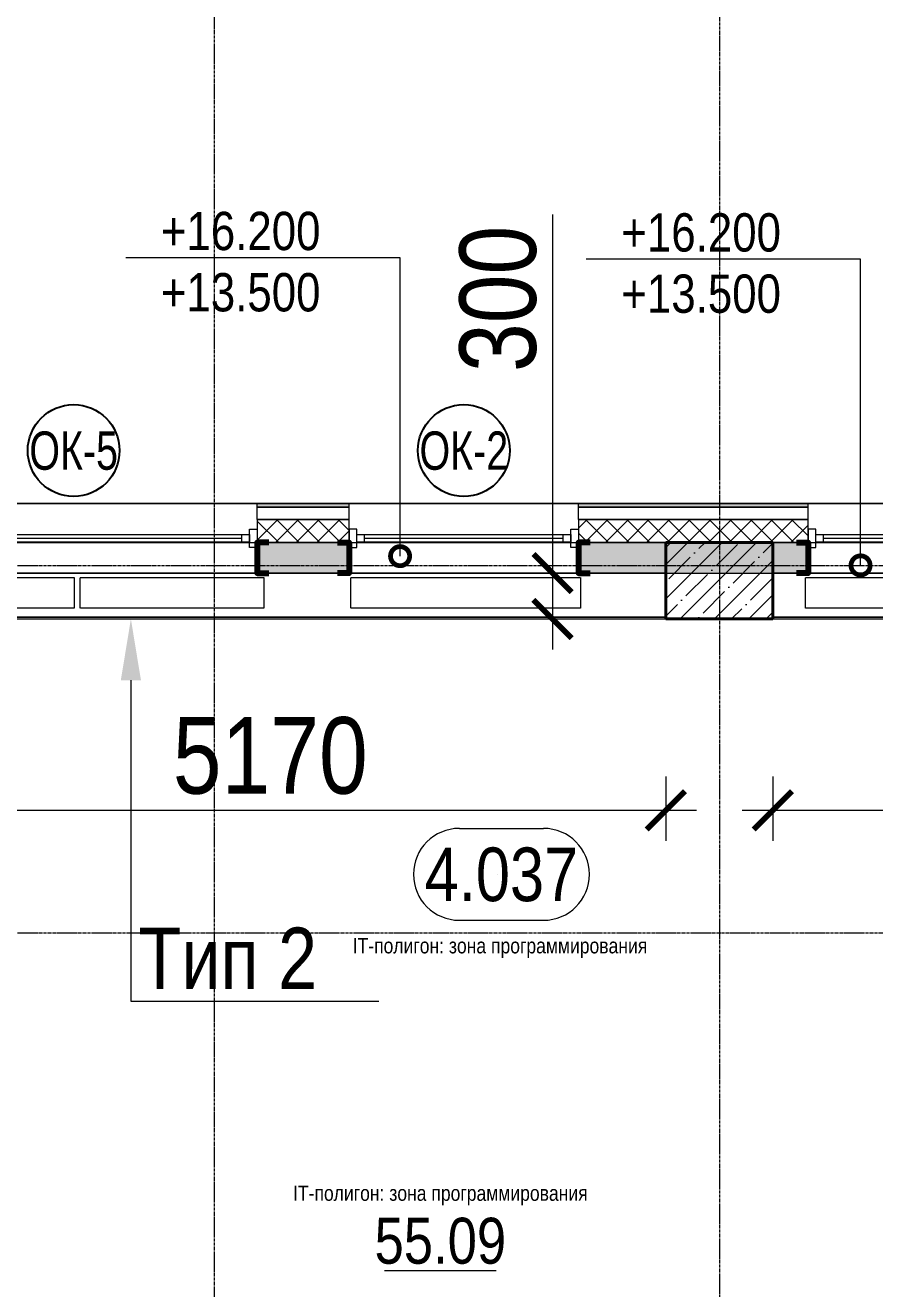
# Model space of a CAD drawing. Header units: millimetres. Extents: x -231292 to 573618, y -153144 to 564035.
# Drawn here: x 128392 to 133944, y 452377 to 460630 of the extents above; entities that cross this region are included whole.
import ezdxf
from ezdxf import colors
from ezdxf.entities.mleader import LeaderData, LeaderLine
from ezdxf.enums import TextEntityAlignment as Align
from ezdxf.math import Vec2, Vec3

# ---------------------------------------------------------------- set-up
doc = ezdxf.new("R2010")
doc.units = ezdxf.units.MM
doc.linetypes.add('CENTER2', pattern=[28.575, 19.05, -3.175, 3.175, -3.175])
doc.linetypes.add('HIDDEN2', pattern=[4.7625, 3.175, -1.5875])
doc.layers.get('0').update_dxf_attribs({"color": 250})
doc.layers.get('Defpoints').update_dxf_attribs({"color": 250})
for name, color, linetype, lineweight in [('A-AREA', 250, 'Continuous', 15), ('A-Wall_Материал_Газоблок_Контур', 250, 'Continuous', 0), ('АР_Area', 250, 'Continuous', 5), ('АР_Колонны', 250, 'Continuous', 35), ('АР_Окна', 250, 'Continuous', 5), ('АР_Окна марка', 250, 'Continuous', 9), ('АР_Отопительные приборы', 250, 'HIDDEN2', 0), ('АР_площадь пом', 250, 'Continuous', 5), ('АР_Размеры обшивки', 250, 'Continuous', 5), ('АР_Стены ЖБ', 250, 'Continuous', 35), ('АР_Стены ПЕНОблок', 250, 'Continuous', 20), ('АР_Тонкая', 250, 'Continuous', 5), ('АР_Утеплитель', 250, 'Continuous', 0), ('АР_Штриховка', 250, 'Continuous', 0), ('Зашивка радиаторов тип 2 (файерборд 2 слоя_керамогранит)', 250, 'Continuous', 0), ('КМ_Фахверки', 250, 'Continuous', 80), ('Марка окна', 250, 'Continuous', 0), ('Размеры зашивки ГКЛ', 250, 'Continuous', 0), ('РД_Оси_100', 250, 'Continuous', 0)]:
    doc.layers.add(name, color=color, linetype=linetype, lineweight=lineweight)
doc.layers.add('АР_Делит', color=250, linetype='Continuous', lineweight=0, plot=False)
doc.styles.add('Arial_09', font='ARIALN.TTF', dxfattribs={"width": 0.9})
doc.styles.add('Isocpeur3', font='isocpeur.ttf')
doc.styles.add('style1', font='ARIALN.TTF')
doc.dimstyles.new('Dim200_ареал', dxfattribs={"dimscale": 100, "dimtxt": 5, "dimasz": 2.5, "dimexe": 2, "dimexo": 2, "dimgap": 1, "dimtad": 1, "dimzin": 12, "dimdsep": 46, "dimtxsty": 'style1', "dimblk": 'ARCHTICK', "dimcen": 3, "dimdle": 2, "dimclrd": 256, "dimclre": 256, "dimaunit": 1, "dimadec": 0, "dimazin": 3, "dimtfac": 1, "dimtmove": 1, "dimatfit": 3, "dimldrblk": 'OPEN30', "dimfxl": 5, "dimfxlon": 1, "dimtolj": 1, "dimtzin": 0, "dimlwd": 9, "dimlwe": 9, "dimarcsym": 0})

# ---------------------------------------------------------------- blocks, each defined once
blk = doc.blocks.new('_DotSmall')
at = {"color": 0, "linetype": 'ByBlock', "const_width": 0.5}
blk.add_lwpolyline([(-0.0625, 0, 1), (0.0625, 0, 1)], format="xyb", close=True, dxfattribs=at)
blk = doc.blocks.new('Ф_пеноблок 200')
at = {"layer": 'КМ_Фахверки'}
blk.add_lwpolyline([(0, -75), (0, 0), (200, 0), (200, -75)], dxfattribs=at)
blk = doc.blocks.new('СОШ_2200_АР_ОСИ_М100_28.05.24')
at = {"layer": 'РД_Оси_100', "linetype": 'CENTER2'}
for p, q in [((79200, -6155), (79200, 139938.679)), ((-5954.958, 90900), (119910, 90900)), ((-5954.958, 88500), (119910, 88500))]:
    blk.add_line(p, q, dxfattribs=at)
blk.add_lwpolyline([(82500, 139938.679), (82500, -6155)], dxfattribs=at)
blk = doc.blocks.new('Bottom_L_1200')
at = {"layer": 'АР_Отопительные приборы'}
blk.add_lwpolyline([(600, -100), (-600, -100), (-600, 100), (600, 100)], close=True, dxfattribs=at)
blk = doc.blocks.new('Bottom_L_1500')
at = {"layer": 'АР_Отопительные приборы'}
blk.add_lwpolyline([(750, -100), (-750, -100), (-750, 100), (750, 100)], close=True, dxfattribs=at)
blk = doc.blocks.new('_ArchTick')
at = {"color": 0, "linetype": 'ByBlock', "const_width": 0.15}
blk.add_lwpolyline([(-0.5, -0.5), (0.5, 0.5)], dxfattribs=at)
blk = doc.blocks.new('*D1058')
at = {"layer": 'Defpoints', "color": 0, "transparency": 16777216}
for p in [(133278.8, 455922.8), (138578.8, 455922.8), (138578.8, 455501.8)]:
    blk.add_point(p, dxfattribs=at)
at = {"layer": 'АР_Размеры обшивки', "lineweight": 9, "transparency": 16777216}
for p, q in [((133278.8, 455722.8), (133278.8, 455301.8)), ((138578.8, 455722.8), (138578.8, 455301.8)), ((133078.8, 455501.8), (138778.8, 455501.8))]:
    blk.add_line(p, q, dxfattribs=at)
at = {"layer": 'АР_Размеры обшивки', "lineweight": 9, "transparency": 16777216, "xscale": 250, "yscale": 250, "zscale": 250, "rotation": 180}
blk.add_blockref('_ArchTick', (133278.8, 455501.8), dxfattribs=at)
at = {"layer": 'АР_Размеры обшивки', "lineweight": 9, "transparency": 16777216, "xscale": 250, "yscale": 250, "zscale": 250}
blk.add_blockref('_ArchTick', (138578.8, 455501.8), dxfattribs=at)
at = {"layer": 'АР_Размеры обшивки', "color": 0, "transparency": 16777216, "insert": (135928.8, 455857), "char_height": 500, "attachment_point": 5, "style": 'style1'}
blk.add_mtext('\\A1;5300', dxfattribs=at)
blk = doc.blocks.new('_Open30')
at = {"color": 0, "linetype": 'ByBlock', "lineweight": -2}
for p, q in [((-1, 0.268), (0, 0)), ((0, 0), (-1, -0.268)), ((0, 0), (-1, 0))]:
    blk.add_line(p, q, dxfattribs=at)
blk = doc.blocks.new('*D1059')
at = {"layer": 'Defpoints', "color": 0, "transparency": 16777216}
for p in [(127408.8, 455932.8), (132578.8, 455922.8), (132578.8, 455501.8)]:
    blk.add_point(p, dxfattribs=at)
at = {"layer": 'АР_Размеры обшивки', "lineweight": 9, "transparency": 16777216}
for p, q in [((127408.8, 455732.8), (127408.8, 455301.8)), ((132578.8, 455722.8), (132578.8, 455301.8)), ((127208.8, 455501.8), (132778.8, 455501.8))]:
    blk.add_line(p, q, dxfattribs=at)
at = {"layer": 'АР_Размеры обшивки', "lineweight": 9, "transparency": 16777216, "xscale": 250, "yscale": 250, "zscale": 250, "rotation": 180}
blk.add_blockref('_ArchTick', (127408.8, 455501.8), dxfattribs=at)
at = {"layer": 'АР_Размеры обшивки', "lineweight": 9, "transparency": 16777216, "xscale": 250, "yscale": 250, "zscale": 250}
blk.add_blockref('_ArchTick', (132578.8, 455501.8), dxfattribs=at)
at = {"layer": 'АР_Размеры обшивки', "color": 0, "transparency": 16777216, "insert": (129993.8, 455857), "char_height": 500, "attachment_point": 5, "style": 'style1'}
blk.add_mtext('\\A1;5170', dxfattribs=at)
blk = doc.blocks.new('*D956')
at = {"layer": 'Defpoints', "color": 0, "transparency": 16777216}
for p in [(131583.3, 457051.8), (131583.3, 456751.8), (131838.7, 456751.8)]:
    blk.add_point(p, dxfattribs=at)
at = {"layer": 'АР_Размеры обшивки', "lineweight": 9, "transparency": 16777216}
for p, q in [((131838.7, 459394.8), (131838.7, 457051.8)), ((131838.7, 457251.8), (131838.7, 456551.8)), ((131783.3, 457051.8), (132038.7, 457051.8)), ((131783.3, 456751.8), (132038.7, 456751.8))]:
    blk.add_line(p, q, dxfattribs=at)
at = {"layer": 'АР_Размеры обшивки', "lineweight": 9, "transparency": 16777216, "xscale": 250, "yscale": 250, "zscale": 250}
for p, rotation in [((131838.7, 457051.8), 90), ((131838.7, 456751.8), 270)]:
    blk.add_blockref('_ArchTick', p, dxfattribs=dict(at, rotation=rotation))
at = {"layer": 'АР_Размеры обшивки', "color": 0, "transparency": 16777216, "insert": (131483.4, 458842.7), "char_height": 500, "attachment_point": 5, "rotation": 90, "style": 'style1'}
blk.add_mtext('\\A1;300', dxfattribs=at)
blk = doc.blocks.new('MOK-МаркаПом_овал_ареал')
for p, q in [((-2.75, 3), (2.75, 3)), ((-2.75, -3), (2.75, -3))]:
    blk.add_line(p, q)
for centre, radius, start, end in [((-2.75, 0), 3, 90, 270), ((2.75, 0), 3, 270, 90), ((-3.75, 0), 3.5, 0, 0.00095)]:
    blk.add_arc(centre, radius, start, end)
at = {"color": 0, "style": 'style1'}
blk.add_attdef('АР-ПОМЕЩЕНИЕ:НОМЕР', text='', height=3.5, dxfattribs=at).set_placement((0, 0), align=Align.MIDDLE)
at = {"layer": 'Defpoints', "color": 2, "style": 'style1'}
blk.add_attdef('АР-ПОМЕЩЕНИЕ:НАИМЕНОВАНИЕ', text='', height=1, dxfattribs=at).set_placement((-0.094, -4.814), align=Align.MIDDLE)
blk = doc.blocks.new('MOK-МаркаПомещения1')
at = {"layer": 'A-AREA', "color": 0}
blk.add_line((-3.651, -1.944), (3.649, -1.944), dxfattribs=at)
at = {"layer": 'A-AREA', "color": 0, "style": 'style1'}
blk.add_attdef('АР-ПОМЕЩЕНИЕ:ПЛОЩАДЬ', text='', height=3, dxfattribs=at).set_placement((0, 0), align=Align.MIDDLE)
at = {"layer": 'Defpoints', "style": 'style1', "flags": 8}
blk.add_attdef('АР-ПОМЕЩЕНИЕ:НАИМЕНОВАНИЕ', text='', height=1, dxfattribs=at).set_placement((0, 2.956), align=Align.MIDDLE)
blk = doc.blocks.new('МОК-Наименование')
at = {"layer": 'Defpoints'}
blk.add_circle((0, 0), 3, dxfattribs=at)
at = {"color": 0, "linetype": 'ByBlock', "lineweight": -2, "style": 'Isocpeur3', "width": 0.8, "flags": 4}
blk.add_attdef('АР-ОКНО:НАИМЕНОВАНИЕ', text='', height=2.5, dxfattribs=at).set_placement((0, 0), align=Align.MIDDLE)

msp = doc.modelspace()

# ---------------------------------------------------------------- linework, layer by layer
at = {"layer": 'АР_Делит'}
msp.add_lwpolyline([(95673.768, 434546.753), (95673.768, 457506.753), (165383.768, 457506.753)], dxfattribs=at)
at = {"layer": 'АР_Колонны', "linetype": 'HIDDEN2', "lineweight": 25}
msp.add_line((133278.768, 456751.753), (132578.768, 456751.753), dxfattribs=at)
at = {"layer": 'АР_Колонны', "linetype": 'Continuous', "lineweight": 35}
msp.add_line((132578.768, 456751.753), (133278.768, 456751.753), dxfattribs=at)
at = {"layer": 'АР_Окна', "linetype": 'Continuous', "lineweight": 5}
msp.add_line((131908.768, 457254.253), (131908.768, 457304.253), dxfattribs=at)
msp.add_lwpolyline([(131958.768, 457339.253), (132008.768, 457339.253), (132008.768, 457219.253), (131958.768, 457219.253)], close=True, dxfattribs=at)
at = {"layer": 'АР_Стены ЖБ', "linetype": 'Continuous', "lineweight": 40}
msp.add_line((132578.768, 456751.753), (133278.768, 456751.753), dxfattribs=at)
at = {"layer": 'АР_Стены ПЕНОблок', "linetype": 'Continuous', "lineweight": 20}
msp.add_line((132008.768, 457251.753), (132008.768, 457051.753), dxfattribs=at)
at = {"layer": 'АР_Тонкая', "linetype": 'Continuous', "lineweight": 5}
msp.add_line((132008.768, 457401.753), (132008.768, 457506.753), dxfattribs=at)
at = {"layer": 'АР_Утеплитель', "linetype": 'Continuous', "lineweight": 0}
msp.add_line((132008.768, 457401.753), (132008.768, 457251.753), dxfattribs=at)
at = {"layer": 'Зашивка радиаторов тип 2 (файерборд 2 слоя_керамогранит)', "linetype": 'Continuous', "lineweight": 0}
for p, q in [((127408.768, 456764.253), (132578.768, 456764.253)), ((132578.768, 456764.253), (127408.768, 456764.253)), ((127408.768, 456751.753), (132578.768, 456751.753)), ((133278.768, 456764.253), (138578.768, 456764.253)), ((138578.768, 456764.253), (133278.768, 456764.253)), ((133278.768, 456751.753), (138578.768, 456751.753))]:
    msp.add_line(p, q, dxfattribs=at)

# ---------------------------------------------------------------- block references
at = {"layer": 'АР_Area', "linetype": 'Continuous', "lineweight": 5, "xscale": 100, "yscale": 100, "zscale": 100}
msp.add_blockref('MOK-МаркаПом_овал_ареал', (131504.481, 455083.712), dxfattribs=at).add_auto_attribs({'АР-ПОМЕЩЕНИЕ:НОМЕР': '4.037', 'АР-ПОМЕЩЕНИЕ:НАИМЕНОВАНИЕ': 'IT-полигон: зона программирования'})
at = {"layer": 'АР_Отопительные приборы', "rotation": 180}
for p in [(128113.015, 456921.753), (129352.115, 456921.753)]:
    msp.add_blockref('Bottom_L_1200', p, dxfattribs=at)
at = {"layer": 'АР_площадь пом', "linetype": 'Continuous', "lineweight": 5}
ref = msp.add_blockref('MOK-МаркаПомещения1', (131105.373, 452690.393), dxfattribs=dict(at, xscale=100, yscale=100, zscale=100))
ref.add_attrib('АР-ПОМЕЩЕНИЕ:НАИМЕНОВАНИЕ', 'IT-полигон: зона программирования', dxfattribs={"layer": 'Defpoints', "height": 100, "style": 'style1'}).set_placement((131105.373, 452985.956), align=Align.MIDDLE)
ref.add_attrib('АР-ПОМЕЩЕНИЕ:ПЛОЩАДЬ', '55.09', dxfattribs={"layer": 'A-AREA', "color": 0, "height": 300, "style": 'style1'}).set_placement((131105.373, 452690.393), align=Align.MIDDLE)

# ---------------------------------------------------------------- dimensions: what is measured, and where the dimension line sits
at = {"layer": 'АР_Размеры обшивки'}
for base, p1, p2, picture, middle in [((132578.768, 455501.752), (127408.768, 455932.752), (132578.768, 455922.752), '*D1059', (129993.768, 455857.039)), ((138578.768, 455501.752), (133278.768, 455922.752), (138578.768, 455922.752), '*D1058', (135928.768, 455857.039))]:
    dim = msp.add_linear_dim(base=base, p1=p1, p2=p2, dimstyle='Dim200_ареал', override={"dimdec": 0}, dxfattribs=at)
    dim.commit()
    dim.dimension.update_dxf_attribs({"geometry": picture, "text_midpoint": middle})

# ---------------------------------------------------------------- leaders
at = {"layer": 'АР_Делит'}
ml = msp.add_multileader_mtext('Standard', dxfattribs=at)
ml.set_content('предусмотреть лорбик_файерборд по мет.каркасу  от ФГ-15 до покрытия фермы/перекрытия', color=256, style='style1')
ml.set_leader_properties(color=256)
ml.build(insert=Vec2(0, 0))
ml.multileader.update_dxf_attribs({"has_dogleg": 0, "text_left_attachment_type": 6, "text_right_attachment_type": 6, "arrow_head_size": 500, "scale": 100})
ctx = ml.context
ctx.base_point, ctx.scale, ctx.char_height, ctx.arrow_head_size, ctx.landing_gap_size, ctx.plane_origin, ctx.plane_x_axis, ctx.plane_y_axis = Vec3(88386.092, 448523.465), 100, 300, 500, 50, Vec3(70706.091, 432922.418), Vec3(1, 0.00000001), Vec3(-0.00000001, 1)
ctx.left_attachment, ctx.right_attachment = 6, 6
notes = []
notes.append((ctx, [(1, (1, 1, 0), (88378.092, 448523.465), (1, 0.00000001), 8, [(0, [(97778.767, 450771.753)], 0, []), (1, [(62578.768, 519067.753)], 0, [])])]))
ctx.mtext.insert, ctx.mtext.text_direction, ctx.mtext.rotation, ctx.mtext.width, ctx.mtext.defined_height, ctx.mtext.flow_direction = Vec3(88436.092, 448906.753), Vec3(1, 0.00000001), 0.00000001, 4538.94863, 395.157, 5
at = {"layer": 'АР_Делит', "lineweight": 5}
ml = msp.add_multileader_mtext('Standard', dxfattribs=at)
ml.set_content('+стойку фахверка?', color=256, style='style1')
ml.set_leader_properties(color=256)
ml.build(insert=Vec2(0, 0))
ml.multileader.update_dxf_attribs({"has_dogleg": 0, "text_left_attachment_type": 6, "text_right_attachment_type": 6, "arrow_head_size": 300, "scale": 100})
ctx = ml.context
ctx.base_point, ctx.scale, ctx.char_height, ctx.arrow_head_size, ctx.landing_gap_size, ctx.plane_origin, ctx.plane_x_axis, ctx.plane_y_axis = Vec3(116860.488, 456182.082), 100, 300, 300, 50, Vec3(109047.74, 447543.813), Vec3(1, 0.00000001), Vec3(-0.00000001, 1)
ctx.left_attachment, ctx.right_attachment = 6, 6
notes.append((ctx, [(1, (1, 1, 0), (116060.488, 456182.082), (1, 0.00000001), 800, [(0, [(116053.09, 455581.891)], 0, [])])]))
ctx.mtext.insert, ctx.mtext.text_direction, ctx.mtext.rotation, ctx.mtext.width, ctx.mtext.flow_direction = Vec3(116910.488, 456570.282), Vec3(1, 0.00000001), 0.00000001, 3555.10591, 5
at = {"layer": 'АР_Делит', "lineweight": 0}
ml = msp.add_multileader_mtext('Standard', dxfattribs=at)
ml.set_content('зашивка согласно дизайн-проекту', color=256, style='style1')
ml.set_leader_properties(color=256)
ml.build(insert=Vec2(0, 0))
ml.multileader.update_dxf_attribs({"has_dogleg": 0, "text_left_attachment_type": 6, "text_right_attachment_type": 6, "arrow_head_size": 500, "scale": 100})
ctx = ml.context
ctx.base_point, ctx.scale, ctx.char_height, ctx.arrow_head_size, ctx.landing_gap_size, ctx.plane_origin, ctx.plane_x_axis, ctx.plane_y_axis = Vec3(110227.065, 455559.797), 100, 300, 500, 50, Vec3(100062.465, 454874.41), Vec3(1, 0.00000001), Vec3(-0.00000001, 1)
ctx.left_attachment, ctx.right_attachment = 6, 6
notes.append((ctx, [(1, (1, 1, 0), (110219.065, 455559.797), (1, 0.00000001), 8, [(0, [(109103.743, 456274.747)], 0, [])])]))
ctx.mtext.insert, ctx.mtext.text_direction, ctx.mtext.rotation, ctx.mtext.width, ctx.mtext.defined_height, ctx.mtext.flow_direction = Vec3(110277.065, 455947.996), Vec3(1, 0.00000001), 0.00000001, 4538.94863, 395.157, 5
at = {"layer": 'АР_Делит', "lineweight": 90}
ml = msp.add_multileader_mtext('Standard', dxfattribs=at)
ml.set_content('под потолком зашивка в строит. исполнении ', color=256, style='style1')
ml.set_leader_properties(color=256)
ml.build(insert=Vec2(0, 0))
ml.multileader.update_dxf_attribs({"has_dogleg": 0, "text_left_attachment_type": 6, "text_right_attachment_type": 6, "arrow_head_size": 500, "scale": 100})
ctx = ml.context
ctx.base_point, ctx.scale, ctx.char_height, ctx.arrow_head_size, ctx.landing_gap_size, ctx.plane_origin, ctx.plane_x_axis, ctx.plane_y_axis = Vec3(110227.065, 453317.838), 100, 300, 500, 50, Vec3(100062.465, 452632.451), Vec3(1, 0.00000001), Vec3(-0.00000001, 1)
ctx.left_attachment, ctx.right_attachment = 6, 6
notes.append((ctx, [(1, (1, 1, 0), (110219.065, 453317.838), (1, 0.00000001), 8, [(0, [(109590.815, 454352.062)], 0, [])])]))
ctx.mtext.insert, ctx.mtext.text_direction, ctx.mtext.rotation, ctx.mtext.width, ctx.mtext.defined_height, ctx.mtext.flow_direction = Vec3(110277.065, 453701.126), Vec3(1, 0.00000001), 0.00000001, 4538.94863, 395.157, 5
at = {"layer": 'Размеры зашивки ГКЛ'}
ml = msp.add_multileader_mtext('Standard', dxfattribs=at)
ml.set_content('\\pxsm1;Тип 2 ', color=(0, 0, 138), style='style1')
ml.set_leader_properties(color=256, linetype='ByLayer', lineweight=9)
ml.build(insert=Vec2(0, 0))
ml.multileader.update_dxf_attribs({"has_dogleg": 0, "text_left_attachment_type": 6, "text_right_attachment_type": 6, "text_bottom_attachment_type": 10, "dogleg_length": 25, "arrow_head_size": 400})
ctx = ml.context
ctx.base_point, ctx.char_height, ctx.arrow_head_size, ctx.landing_gap_size, ctx.plane_origin = Vec3(129082.814, 454255.483), 400, 400, 50, Vec3(122231.288, 462144.942)
ctx.left_attachment, ctx.right_attachment, ctx.top_attachment = 6, 6, 10
notes.append((ctx, [(0, (1, 1, 0), (129057.814, 454255.483), (1, 0), 25, [(1, [(129082.814, 456751.753)], 0, [])])]))
ctx.mtext.insert, ctx.mtext.width, ctx.mtext.defined_height, ctx.mtext.line_spacing_factor, ctx.mtext.flow_direction = Vec3(129132.814, 454735.483), 1668.44707, 600, 0.3, 5
for ctx, leaders in notes:
    for number, flags, end, landing, length, lines in leaders:
        leader = LeaderData()
        leader.index, (leader.has_last_leader_line, leader.has_dogleg_vector, leader.attachment_direction) = number, flags
        leader.last_leader_point, leader.dogleg_vector, leader.dogleg_length = Vec3(end), Vec3(landing), length
        for number, points, colour, breaks in lines:
            line = LeaderLine()
            line.index, line.vertices, line.color, line.breaks = number, Vec3.list(points), colors.encode_raw_color(colour), breaks
            leader.lines.append(line)
        ctx.leaders.append(leader)

# ---------------------------------------------------------------- next in the draw order: leaders
at = {"layer": 'Марка окна', "lineweight": 0, "ltscale": 20}
ml = msp.add_multileader_mtext('Standard', dxfattribs=at)
ml.set_content('+16.200\\P+13.500', color=256, style='style1')
ml.set_leader_properties(color=256, linetype='ByLayer', lineweight=-1)
ml.set_arrow_properties(name='DOTSMALL')
ml.build(insert=Vec2(0, 0))
ml.multileader.update_dxf_attribs({"text_left_attachment_type": 6, "text_right_attachment_type": 6, "dogleg_length": 200, "arrow_head_size": 250})
ctx = ml.context
ctx.base_point, ctx.char_height, ctx.arrow_head_size, ctx.landing_gap_size, ctx.plane_origin = Vec3(129278.619, 459111.311), 250, 250, 0, Vec3(129162.035, 457548.277)
ctx.left_attachment, ctx.right_attachment = 6, 6
notes = []
notes.append((ctx, [(0, (1, 1, 0), (130842.135, 459111.311), (-1, 0), 550.044, [(0, [(130842.135, 457162.095)], 0, [])])]))
ctx.mtext.insert, ctx.mtext.line_spacing_factor, ctx.mtext.flow_direction = Vec3(129278.619, 459411.311), 0.96, 5
ctx.mtext.has_bg_fill, ctx.mtext.bg_color, ctx.mtext.bg_scale_factor, ctx.mtext.bg_transparency, ctx.mtext.use_window_bg_color = 1, -1027028792, 1.5, 0, 1
ml = msp.add_multileader_mtext('Standard', dxfattribs=at)
ml.set_content('+16.200\\P+13.500', color=256, style='style1')
ml.set_leader_properties(color=256, linetype='ByLayer', lineweight=-1)
ml.set_arrow_properties(name='DOTSMALL')
ml.build(insert=Vec2(0, 0))
ml.multileader.update_dxf_attribs({"text_left_attachment_type": 6, "text_right_attachment_type": 6, "dogleg_length": 200, "arrow_head_size": 250})
ctx = ml.context
ctx.base_point, ctx.char_height, ctx.arrow_head_size, ctx.landing_gap_size, ctx.plane_origin = Vec3(132288.137, 459101.936), 250, 250, 0, Vec3(132171.553, 457487.935)
ctx.left_attachment, ctx.right_attachment = 6, 6
notes.append((ctx, [(0, (1, 1, 0), (133851.654, 459101.936), (-1, 0), 550.044, [(0, [(133851.654, 457101.753)], 0, [])])]))
ctx.mtext.insert, ctx.mtext.line_spacing_factor, ctx.mtext.flow_direction = Vec3(132288.137, 459401.936), 0.96, 5
ctx.mtext.has_bg_fill, ctx.mtext.bg_color, ctx.mtext.bg_scale_factor, ctx.mtext.bg_transparency, ctx.mtext.use_window_bg_color = 1, -1027028792, 1.5, 0, 1
for ctx, leaders in notes:
    for number, flags, end, landing, length, lines in leaders:
        leader = LeaderData()
        leader.index, (leader.has_last_leader_line, leader.has_dogleg_vector, leader.attachment_direction) = number, flags
        leader.last_leader_point, leader.dogleg_vector, leader.dogleg_length = Vec3(end), Vec3(landing), length
        for number, points, colour, breaks in lines:
            line = LeaderLine()
            line.index, line.vertices, line.color, line.breaks = number, Vec3.list(points), colors.encode_raw_color(colour), breaks
            leader.lines.append(line)
        ctx.leaders.append(leader)

# ---------------------------------------------------------------- next in the draw order: hatches: boundary and pattern name
at = {"layer": 'АР_Штриховка', "linetype": 'Continuous', "lineweight": 0}
h = msp.add_hatch(dxfattribs=at)
h.set_pattern_fill('_U', color=256, style=0, pattern_type=0)
h.set_pattern_definition([(0, (50428.7677, 366201.7525), (0, 1), [])])
h.paths.add_polyline_path([(103778.768, 457506.753), (103778.768, 457481.753), (104678.768, 457481.753), (104678.768, 457506.753)], flags=0)
h.paths.add_polyline_path([(107678.768, 457506.753), (107678.768, 457481.753), (109328.768, 457481.753), (109328.768, 457506.753)], flags=0)
h.paths.add_polyline_path([(112328.768, 457506.753), (112328.768, 457481.753), (113228.768, 457481.753), (113228.768, 457506.753)], flags=0)
h.paths.add_polyline_path([(114728.768, 457506.753), (114728.768, 457481.753), (117578.766, 457481.753), (117578.766, 457506.753)], flags=0)
h.paths.add_polyline_path([(120578.766, 457506.753), (120578.766, 457481.753), (121478.768, 457481.753), (121478.768, 457506.753)], flags=0)
h.paths.add_polyline_path([(122978.768, 457506.753), (122978.768, 457481.753), (124508.768, 457481.753), (124508.768, 457506.753)], flags=0)
h.paths.add_polyline_path([(126008.768, 457506.753), (126008.768, 457481.753), (127508.768, 457481.753), (127508.768, 457506.753)], flags=0)
h.paths.add_polyline_path([(129908.768, 457506.753), (129908.768, 457481.753), (130508.768, 457481.753), (130508.768, 457506.753)], flags=0)
h.paths.add_polyline_path([(132008.768, 457506.753), (132008.768, 457481.753), (133508.768, 457481.753), (133508.768, 457506.753)], flags=0)
h.paths.add_polyline_path([(135008.768, 457506.753), (135008.768, 457481.753), (135608.768, 457481.753), (135608.768, 457506.753)], flags=0)
h.paths.add_polyline_path([(138008.768, 457506.753), (138008.768, 457481.753), (139508.768, 457481.753), (139508.768, 457506.753)], flags=0)
h.paths.add_polyline_path([(141008.768, 457506.753), (141008.768, 457481.753), (142078.768, 457481.753), (142078.768, 457506.753)], flags=0)
h.paths.add_polyline_path([(144478.768, 457506.753), (144478.768, 457481.753), (145378.768, 457481.753), (145378.768, 457506.753)], flags=0)
h.paths.add_polyline_path([(146878.768, 457506.753), (146878.768, 457481.753), (151578.768, 457481.753), (151578.768, 457506.753)], flags=0)
h.paths.add_polyline_path([(153078.768, 457506.753), (153078.768, 457481.753), (153978.768, 457481.753), (153978.768, 457506.753)], flags=0)
h.paths.add_polyline_path([(155478.768, 457506.753), (155478.768, 457481.753), (156378.768, 457481.753), (156378.768, 457506.753)], flags=0)
h.paths.add_polyline_path([(157878.768, 457506.753), (157878.768, 457481.753), (158778.768, 457481.753), (158778.768, 457506.753)], flags=0)
h.paths.add_polyline_path([(161778.768, 457506.753), (161778.768, 457481.753), (162678.768, 457481.753), (162678.768, 457506.753)], flags=0)
h.paths.add_polyline_path([(164178.768, 457506.753), (164178.768, 457481.753), (165358.768, 457481.753), (165383.768, 457506.753)], flags=0)
h = msp.add_hatch(dxfattribs=at)
h.set_pattern_fill('ANSI37', color=256, scale=30, style=0)
h.set_pattern_definition([(45, (50428.77, 366201.75), (-67.35192, 67.35192), []), (135, (50428.77, 366201.75), (-67.35192, -67.35192), [])])
h.paths.add_polyline_path([(103778.768, 457401.753), (103778.768, 457251.753), (104678.768, 457251.753), (104678.768, 457401.753)], flags=0)
h.paths.add_polyline_path([(107678.768, 457401.753), (107678.768, 457251.753), (109328.768, 457251.753), (109328.768, 457401.753)], flags=0)
h.paths.add_polyline_path([(112328.768, 457401.753), (112328.768, 457251.753), (113228.768, 457251.753), (113228.768, 457401.753)], flags=0)
h.paths.add_polyline_path([(114728.768, 457401.753), (114728.768, 457251.753), (117578.766, 457251.753), (117578.766, 457401.753)], flags=0)
h.paths.add_polyline_path([(120578.766, 457401.753), (120578.766, 457251.753), (121478.768, 457251.753), (121478.768, 457401.753)], flags=0)
h.paths.add_polyline_path([(122978.768, 457401.753), (122978.768, 457251.753), (124508.768, 457251.753), (124508.768, 457401.753)], flags=0)
h.paths.add_polyline_path([(126008.768, 457401.753), (126008.768, 457251.753), (127508.768, 457251.753), (127508.768, 457401.753)], flags=0)
h.paths.add_polyline_path([(129908.768, 457401.753), (129908.768, 457251.753), (130508.768, 457251.753), (130508.768, 457401.753)], flags=0)
h.paths.add_polyline_path([(132008.768, 457401.753), (132008.768, 457251.753), (133508.768, 457251.753), (133508.768, 457401.753)], flags=0)
h.paths.add_polyline_path([(135008.768, 457401.753), (135008.768, 457251.753), (135608.768, 457251.753), (135608.768, 457401.753)], flags=0)
h.paths.add_polyline_path([(138008.768, 457401.753), (138008.768, 457251.753), (139508.768, 457251.753), (139508.768, 457401.753)], flags=0)
h.paths.add_polyline_path([(141008.768, 457401.753), (141008.768, 457251.753), (142078.768, 457251.753), (142078.768, 457401.753)], flags=0)
h.paths.add_polyline_path([(144478.768, 457401.753), (144478.768, 457251.753), (145378.768, 457251.753), (145378.768, 457401.753)], flags=0)
h.paths.add_polyline_path([(146878.768, 457401.753), (146878.768, 457251.753), (151578.768, 457251.753), (151578.768, 457401.753)], flags=0)
h.paths.add_polyline_path([(153078.768, 457401.753), (153078.768, 457251.753), (153978.768, 457251.753), (153978.768, 457401.753)], flags=0)
h.paths.add_polyline_path([(155478.768, 457401.753), (155478.768, 457251.753), (156378.768, 457251.753), (156378.768, 457401.753)], flags=0)
h.paths.add_polyline_path([(157878.768, 457401.753), (157878.768, 457251.753), (158778.768, 457251.753), (158778.768, 457401.753)], flags=0)
h.paths.add_polyline_path([(161778.768, 457401.753), (161778.768, 457251.753), (162678.768, 457251.753), (162678.768, 457401.753)], flags=0)
h.paths.add_polyline_path([(164178.768, 457401.753), (164178.768, 457251.753), (165128.768, 457251.753), (165278.768, 457401.753)], flags=0)
h = msp.add_hatch(dxfattribs=at)
h.set_pattern_fill('AR-CONC', color=256, style=0)
h.set_pattern_definition([(50, (50428.77, 366201.75), (182.18467, -15.93909), [19.05, -209.55]), (355, (50428.77, 366201.75), (-35.24342, 191.05685), [15.24, -167.64058]), (100.45144, (50443.95, 366200.42), (146.94125, 175.11775), [16.19, -178.09024]), (46.1842, (50428.77, 366252.55), (271.07904, -42.04233), [28.575, -314.325]), (96.63556, (50451.36, 366249.05), (237.40413, 247.42612), [24.285, -267.1356]), (351.18415, (50428.77, 366252.55), (237.40413, 247.4261), [22.85997, -251.45973]), (21, (50454.17, 366239.85), (151.61439, -102.2652), [19.05, -209.55]), (326, (50454.17, 366239.85), (61.80203, 184.18797), [15.24, -167.64]), (71.45144, (50466.8, 366231.33), (213.41642, 81.92277), [16.19, -178.08994]), (37.5, (50428.77, 366201.75), (3.088603, 84.55504), [0, -165.608, 0, -170.18, 0, -168.275]), (7.5, (50428.77, 366201.75), (66.81966, 100.180575), [0, -97.028, 0, -161.798, 0, -64.135]), (327.5, (50372.126, 366201.75), (135.590595, -5.728744), [0, -63.5, 0, -198.12, 0, -262.89]), (317.5, (50346.73, 366201.75), (148.12918, 25.42649), [0, -82.55, 0, -131.572, 0, -186.69])])
h.paths.add_polyline_path([(103778.768, 457251.753), (103778.768, 457051.753), (104678.768, 457051.753), (104678.768, 457251.753)], flags=0)
h.paths.add_polyline_path([(107678.768, 457251.753), (107678.768, 457051.753), (109328.768, 457051.753), (109328.768, 457251.753)], flags=0)
h.paths.add_polyline_path([(112328.768, 457251.753), (112328.768, 457051.753), (113228.768, 457051.753), (113228.768, 457251.753)], flags=0)
h.paths.add_polyline_path([(114728.768, 457251.753), (114728.768, 457051.753), (117578.766, 457051.753), (117578.766, 457251.753)], flags=0)
h.paths.add_polyline_path([(120578.766, 457251.753), (120578.766, 457051.753), (121478.768, 457051.753), (121478.768, 457251.753)], flags=0)
h.paths.add_polyline_path([(122978.768, 457251.753), (122978.768, 457051.753), (124508.768, 457051.753), (124508.768, 457251.753)], flags=0)
h.paths.add_polyline_path([(126008.768, 457251.753), (126008.768, 457051.753), (127508.768, 457051.753), (127508.768, 457251.753)], flags=0)
h.paths.add_polyline_path([(129908.768, 457251.753), (129908.768, 457051.753), (130508.768, 457051.753), (130508.768, 457251.753)], flags=0)
h.paths.add_polyline_path([(132008.768, 457251.753), (132008.768, 457051.753), (133508.768, 457051.753), (133508.768, 457251.753)], flags=0)
h.paths.add_polyline_path([(135008.768, 457251.753), (135008.768, 457051.753), (135608.768, 457051.753), (135608.768, 457251.753)], flags=0)
h.paths.add_polyline_path([(138008.768, 457251.753), (138008.768, 457051.753), (139508.768, 457051.753), (139508.768, 457251.753)], flags=0)
h.paths.add_polyline_path([(141008.768, 457251.753), (141008.768, 457051.753), (142078.768, 457051.753), (142078.768, 457251.753)], flags=0)
h.paths.add_polyline_path([(144478.768, 457251.753), (144478.768, 457051.753), (145378.768, 457051.753), (145378.768, 457251.753)], flags=0)
h.paths.add_polyline_path([(146878.768, 457251.753), (146878.768, 457051.753), (151578.768, 457051.753), (151578.768, 457251.753)], flags=0)
h.paths.add_polyline_path([(153078.768, 457251.753), (153078.768, 457051.753), (153978.768, 457051.753), (153978.768, 457251.753)], flags=0)
h.paths.add_polyline_path([(155478.768, 457251.753), (155478.768, 457051.753), (156378.768, 457051.753), (156378.768, 457251.753)], flags=0)
h.paths.add_polyline_path([(157878.768, 457251.753), (157878.768, 457051.753), (158778.768, 457051.753), (158778.768, 457251.753)], flags=0)
h.paths.add_polyline_path([(161778.768, 457251.753), (161778.768, 457051.753), (162678.768, 457051.753), (162678.768, 457251.753)], flags=0)
h.paths.add_polyline_path([(164178.768, 457251.753), (164178.768, 457051.753), (164928.768, 457051.753), (165128.768, 457251.753)], flags=0)
at = {"layer": 'АР_Штриховка', "linetype": 'Continuous', "lineweight": 5}
h = msp.add_hatch(dxfattribs=at)
h.set_pattern_fill('ANSI35', color=256, scale=25, style=0)
h.set_pattern_definition([(45, (50428.77, 366201.75), (-112.2532, 112.2532), []), (45, (50541.02, 366201.75), (-112.2532, 112.2532), [198.4375, -39.6875, 0, -39.6875])])
h.paths.add_polyline_path([(132578.768, 456751.753), (133278.768, 456751.753), (133278.768, 457251.753), (132578.768, 457251.753)], flags=0)

# ---------------------------------------------------------------- next in the draw order: linework, layer by layer
at = {"layer": 'A-Wall_Материал_Газоблок_Контур', "linetype": 'Continuous', "lineweight": 0}
for p, q in [((129908.768, 457506.753), (127508.768, 457506.753)), ((132008.768, 457506.753), (130508.768, 457506.753)), ((135008.768, 457506.753), (133508.768, 457506.753)), ((127508.768, 457051.753), (129908.768, 457051.753)), ((130508.768, 457051.753), (132008.768, 457051.753)), ((133508.768, 457051.753), (135008.768, 457051.753))]:
    msp.add_line(p, q, dxfattribs=at)
at = {"layer": 'АР_Колонны', "linetype": 'HIDDEN2', "lineweight": 25}
for p, q in [((132578.768, 457251.753), (133278.768, 457251.753)), ((132578.768, 456751.753), (132578.768, 457251.753)), ((133278.768, 457251.753), (133278.768, 456751.753))]:
    msp.add_line(p, q, dxfattribs=at)
at = {"layer": 'АР_Колонны', "linetype": 'Continuous', "lineweight": 35}
for p, q in [((133278.768, 457251.753), (132578.768, 457251.753)), ((132578.768, 457251.753), (132578.768, 456751.753)), ((133278.768, 456751.753), (133278.768, 457251.753))]:
    msp.add_line(p, q, dxfattribs=at)
at = {"layer": 'АР_Окна', "linetype": 'Continuous', "lineweight": 5}
for p, q in [((127508.768, 457506.753), (129908.768, 457506.753)), ((130508.768, 457506.753), (132008.768, 457506.753)), ((133508.768, 457506.753), (135008.768, 457506.753)), ((127608.768, 457279.253), (129808.768, 457279.253)), ((129808.768, 457254.253), (129808.768, 457304.253)), ((130608.768, 457254.253), (130608.768, 457304.253)), ((130608.768, 457279.253), (131908.768, 457279.253)), ((133608.768, 457254.253), (133608.768, 457304.253)), ((133608.768, 457279.253), (134908.768, 457279.253)), ((127508.768, 457051.753), (129908.768, 457051.753)), ((130508.768, 457051.753), (132008.768, 457051.753)), ((133508.768, 457051.753), (135008.768, 457051.753))]:
    msp.add_line(p, q, dxfattribs=at)
for points in [[(129858.768, 457339.253), (129908.768, 457339.253), (129908.768, 457219.253), (129858.768, 457219.253)], [(130558.768, 457339.253), (130508.768, 457339.253), (130508.768, 457219.253), (130558.768, 457219.253)], [(133558.768, 457339.253), (133508.768, 457339.253), (133508.768, 457219.253), (133558.768, 457219.253)], [(127558.768, 457254.253), (127558.768, 457304.253), (129858.768, 457304.253), (129858.768, 457254.253)], [(130558.768, 457254.253), (130558.768, 457304.253), (131958.768, 457304.253), (131958.768, 457254.253)], [(133558.768, 457254.253), (133558.768, 457304.253), (134958.768, 457304.253), (134958.768, 457254.253)]]:
    msp.add_lwpolyline(points, close=True, dxfattribs=at)
at = {"layer": 'АР_Стены ЖБ', "linetype": 'Continuous', "lineweight": 40}
for p, q in [((133278.768, 457251.753), (132578.768, 457251.753)), ((132578.768, 457251.753), (132578.768, 456751.753)), ((133278.768, 456751.753), (133278.768, 457251.753))]:
    msp.add_line(p, q, dxfattribs=at)
at = {"layer": 'АР_Стены ПЕНОблок', "linetype": 'Continuous', "lineweight": 20}
for p, q in [((129908.768, 457251.753), (129908.768, 457051.753)), ((130508.768, 457251.753), (129908.768, 457251.753)), ((130508.768, 457051.753), (130508.768, 457251.753)), ((133508.768, 457251.753), (132008.768, 457251.753)), ((133508.768, 457051.753), (133508.768, 457251.753)), ((129908.768, 457051.753), (130508.768, 457051.753)), ((132008.768, 457051.753), (133508.768, 457051.753))]:
    msp.add_line(p, q, dxfattribs=at)
at = {"layer": 'АР_Тонкая', "linetype": 'Continuous', "lineweight": 5}
for p, q in [((129908.768, 457401.753), (129908.768, 457506.753)), ((130508.768, 457506.753), (129908.768, 457506.753)), ((130508.768, 457481.753), (129908.768, 457481.753)), ((129908.768, 457481.753), (130508.768, 457481.753)), ((130508.768, 457401.753), (130508.768, 457506.753)), ((133508.768, 457506.753), (132008.768, 457506.753)), ((133508.768, 457481.753), (132008.768, 457481.753)), ((132008.768, 457481.753), (133508.768, 457481.753)), ((133508.768, 457401.753), (133508.768, 457506.753)), ((129908.768, 457401.753), (130508.768, 457401.753)), ((132008.768, 457401.753), (133508.768, 457401.753))]:
    msp.add_line(p, q, dxfattribs=at)
at = {"layer": 'АР_Утеплитель', "linetype": 'Continuous', "lineweight": 0}
for p, q in [((129908.768, 457401.753), (129908.768, 457251.753)), ((130508.768, 457401.753), (129908.768, 457401.753)), ((130508.768, 457251.753), (130508.768, 457401.753)), ((133508.768, 457401.753), (132008.768, 457401.753)), ((133508.768, 457251.753), (133508.768, 457401.753)), ((129908.768, 457251.753), (130508.768, 457251.753)), ((132008.768, 457251.753), (133508.768, 457251.753))]:
    msp.add_line(p, q, dxfattribs=at)
at = {"layer": 'Зашивка радиаторов тип 2 (файерборд 2 слоя_керамогранит)', "linetype": 'Continuous', "lineweight": 0}
for p, q in [((132578.768, 457051.753), (127408.768, 457051.753)), ((132578.768, 456751.753), (132578.768, 457051.753)), ((138578.768, 457051.753), (133278.768, 457051.753)), ((133278.768, 456751.753), (133278.768, 457051.753))]:
    msp.add_line(p, q, dxfattribs=at)
at = {"layer": 'КМ_Фахверки', "lineweight": 5}
msp.add_lwpolyline([(96278.918, 457251.752), (165128.768, 457251.753), (165128.768, 366101.753), (95928.768, 366101.753), (95928.768, 434726.753), (96278.918, 434726.753), (96278.918, 457251.752)], dxfattribs=at)

# ---------------------------------------------------------------- next in the draw order: block references
at = {"layer": 'АР_Окна марка', "linetype": 'Continuous', "lineweight": 9}
ref = msp.add_blockref('МОК-Наименование', (128708.768, 457851.753), dxfattribs=dict(at, xscale=100, yscale=100, zscale=100))
ref.add_attrib('АР-ОКНО:НАИМЕНОВАНИЕ', 'ОК-5', dxfattribs={"layer": '0', "color": 0, "linetype": 'ByBlock', "lineweight": -2, "height": 250, "style": 'Arial_09', "width": 0.9}).set_placement((128708.768, 457851.753), align=Align.MIDDLE)
ref = msp.add_blockref('МОК-Наименование', (131258.768, 457851.753), dxfattribs=dict(at, xscale=100, yscale=100, zscale=100))
ref.add_attrib('АР-ОКНО:НАИМЕНОВАНИЕ', 'ОК-2', dxfattribs={"layer": '0', "color": 0, "linetype": 'ByBlock', "lineweight": -2, "height": 250, "style": 'Arial_09', "width": 0.9}).set_placement((131258.768, 457851.753), align=Align.MIDDLE)
at = {"layer": 'АР_Отопительные приборы', "rotation": 180}
for p in [(131270.967, 456921.753), (134240.66, 456921.753)]:
    msp.add_blockref('Bottom_L_1500', p, dxfattribs=at)
at = {"layer": 'КМ_Фахверки', "xscale": -1, "rotation": 90}
for p in [(129908.768, 457251.753), (132008.768, 457251.753)]:
    msp.add_blockref('Ф_пеноблок 200', p, dxfattribs=at)
at = {"layer": 'КМ_Фахверки', "rotation": 270}
for p in [(130508.768, 457251.753), (133508.768, 457251.753)]:
    msp.add_blockref('Ф_пеноблок 200', p, dxfattribs=at)
at = {"layer": 'РД_Оси_100'}
msp.add_blockref('СОШ_2200_АР_ОСИ_М100_28.05.24', (50428.768, 366201.753), dxfattribs=at)

# ---------------------------------------------------------------- next in the draw order: dimensions: what is measured, and where the dimension line sits
at = {"layer": 'АР_Размеры обшивки'}
dim = msp.add_linear_dim(base=(131838.668, 456751.752), p1=(131583.268, 457051.752), p2=(131583.268, 456751.752), angle=90, dimstyle='Dim200_ареал', override={"dimdec": 0}, dxfattribs=at)
dim.commit()
dim.dimension.update_dxf_attribs({"geometry": '*D956', "text_midpoint": (132218.954, 458842.7), "dimtype": 160})

# ---------------------------------------------------------------- next in the draw order: leaders
at = {"layer": 'АР_Делит'}
ml = msp.add_multileader_mtext('Standard', dxfattribs=at)
ml.set_content('файерборд по мет.каркасу от блоков до покрытия фермы', color=256, style='style1')
ml.set_leader_properties(color=256)
ml.build(insert=Vec2(0, 0))
ml.multileader.update_dxf_attribs({"has_dogleg": 0, "text_left_attachment_type": 6, "text_right_attachment_type": 6, "arrow_head_size": 500, "scale": 100})
ctx = ml.context
ctx.base_point, ctx.scale, ctx.char_height, ctx.arrow_head_size, ctx.landing_gap_size, ctx.plane_origin, ctx.plane_x_axis, ctx.plane_y_axis = Vec3(93866.227, 460059.656), 100, 300, 500, 50, Vec3(74863.131, 445764.321), Vec3(1, 0.00000001), Vec3(-0.00000001, 1)
ctx.left_attachment, ctx.right_attachment = 6, 6
notes = []
notes.append((ctx, [(0, (1, 1, 0), (98252.808, 460059.656), (-1, -0.00000001), 8, [(0, [(104028.768, 453751.752), (108348.768, 453684.911)], 0, [])])]))
ctx.mtext.insert, ctx.mtext.text_direction, ctx.mtext.rotation, ctx.mtext.width, ctx.mtext.defined_height, ctx.mtext.flow_direction = Vec3(93916.227, 460442.944), Vec3(1, 0.00000001), 0.00000001, 4538.94863, 395.157, 5
at = {"layer": 'АР_Делит', "lineweight": 0}
ml = msp.add_multileader_mtext('Standard', dxfattribs=at)
ml.set_content('Обратить внимание- зашивка воронки', color=256, style='style1')
ml.set_leader_properties(color=256)
ml.build(insert=Vec2(0, 0))
ml.multileader.update_dxf_attribs({"has_dogleg": 0, "text_left_attachment_type": 6, "text_right_attachment_type": 6, "arrow_head_size": 500, "scale": 100})
ctx = ml.context
ctx.base_point, ctx.scale, ctx.char_height, ctx.arrow_head_size, ctx.landing_gap_size, ctx.plane_origin, ctx.plane_x_axis, ctx.plane_y_axis = Vec3(103748.104, 458690.592), 100, 300, 500, 50, Vec3(99795.968, 457920.081), Vec3(1, 0.00000001), Vec3(-0.00000001, 1)
ctx.left_attachment, ctx.right_attachment = 6, 6
notes.append((ctx, [(0, (1, 1, 0), (107135.231, 458690.592), (-1, -0.00000001), 8, [(0, [(108678.768, 454451.752)], 0, [])])]))
ctx.mtext.insert, ctx.mtext.text_direction, ctx.mtext.rotation, ctx.mtext.width, ctx.mtext.defined_height, ctx.mtext.flow_direction = Vec3(103798.104, 459073.88), Vec3(1, 0.00000001), 0.00000001, 4190.47386, 395.157, 5
for ctx, leaders in notes:
    for number, flags, end, landing, length, lines in leaders:
        leader = LeaderData()
        leader.index, (leader.has_last_leader_line, leader.has_dogleg_vector, leader.attachment_direction) = number, flags
        leader.last_leader_point, leader.dogleg_vector, leader.dogleg_length = Vec3(end), Vec3(landing), length
        for number, points, colour, breaks in lines:
            line = LeaderLine()
            line.index, line.vertices, line.color, line.breaks = number, Vec3.list(points), colors.encode_raw_color(colour), breaks
            leader.lines.append(line)
        ctx.leaders.append(leader)

doc.saveas('drawing.dxf')
